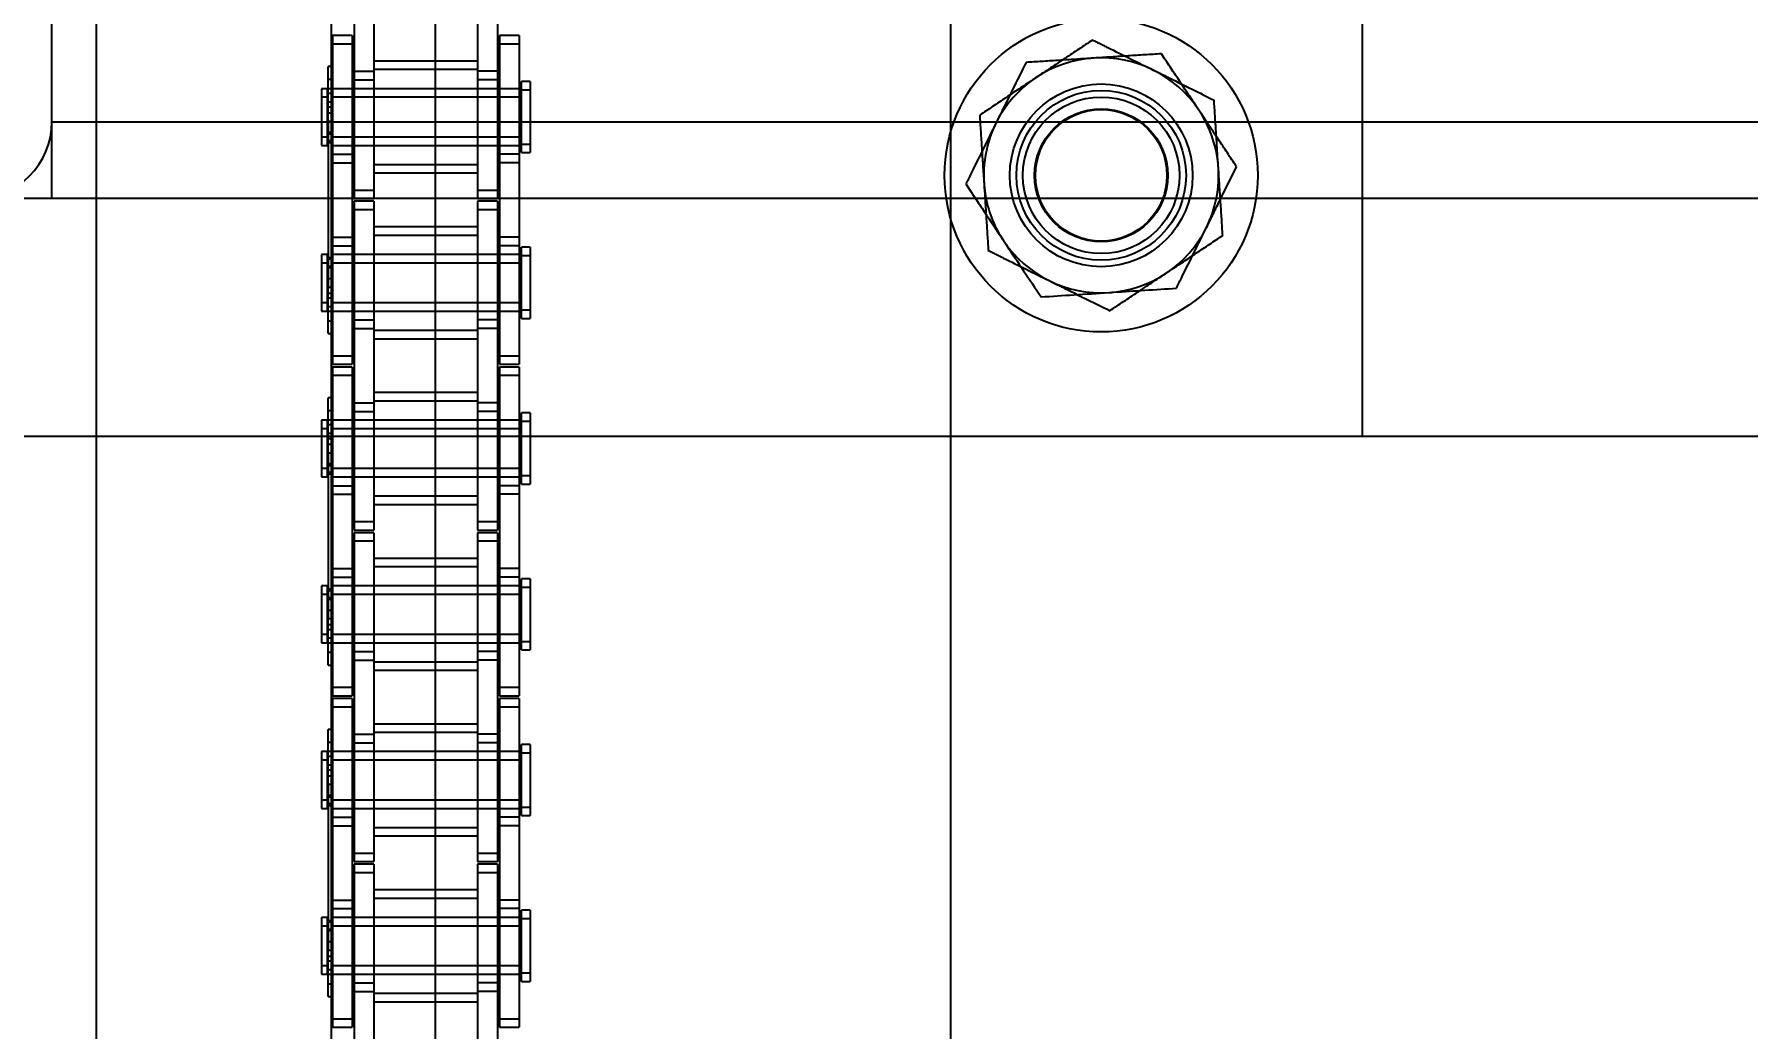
# Model space of a CAD drawing. Header units: metres. Extents: x 0 to 63075, y 0 to 44550.
# Drawn here: x 13773.7 to 13905, y 29087.2 to 29163.4 of the extents above; entities that cross this region are included whole.
import ezdxf

# ---------------------------------------------------------------- set-up
doc = ezdxf.new("R2010")
doc.units = ezdxf.units.M
doc.header["$LTSCALE"] = 75
doc.linetypes.add('HIDDEN2', pattern=[4.7625, 3.175, -1.5875])
for name, color, linetype in [('18_COTAS', 7, 'Continuous'), ('SDM', 7, 'Continuous'), ('SL4', 4, 'Continuous'), ('ST1', 7, 'HIDDEN2')]:
    doc.layers.add(name, color=color, linetype=linetype)
doc.styles.add('ROMANS', font='ROMANS.SHX')
doc.dimstyles.new('75___1-75', dxfattribs={"dimscale": 75, "dimtxt": 2.5, "dimasz": 2, "dimexe": 1.5, "dimexo": 1, "dimgap": 0.5, "dimtad": 1, "dimdec": 0, "dimzin": 12, "dimtxsty": 'ROMANS', "dimcen": 0, "dimclrd": 256, "dimclre": 256, "dimclrt": 3, "dimazin": 3, "dimtfac": 1, "dimtdec": 0, "dimtmove": 0, "dimatfit": 0, "dimfxl": 1, "dimlwd": -1, "dimlwe": -1, "dimarcsym": 0})

# ---------------------------------------------------------------- blocks, each defined once
blk = doc.blocks.new('*D27')
at = {"layer": '18_COTAS', "transparency": 16777216}
for p, q in [((12131.24, 27878.33), (12131.24, 30705.37)), ((13913.74, 30509.57), (13913.74, 30705.37)), ((11981.24, 30592.87), (11122.31, 30592.87)), ((13913.74, 30592.87), (12131.24, 30592.87)), ((14063.74, 30592.87), (14213.74, 30592.87))]:
    blk.add_line(p, q, dxfattribs=at)
for points in [[(11981.24, 30617.87), (11981.24, 30567.87), (12131.24, 30592.87)], [(14063.74, 30617.87), (14063.74, 30567.87), (13913.74, 30592.87)]]:
    blk.add_solid(points, dxfattribs=at)
at = {"layer": 'Defpoints', "color": 0, "transparency": 16777216}
for p in [(13913.74, 30592.87), (13913.74, 30434.57), (12131.24, 27803.33)]:
    blk.add_point(p, dxfattribs=at)
at = {"layer": '18_COTAS', "color": 3, "transparency": 16777216, "insert": (11476.78, 30724.12), "char_height": 187.5, "attachment_point": 5, "style": 'ROMANS'}
blk.add_mtext('1782', dxfattribs=at)
blk = doc.blocks.new('A$C429c7d53')
at = {"layer": 'SL4'}
for p, q in [((57.76, 1009.76), (57.76, 2334.74)), ((123.24, 1009.76), (123.24, 2334.74)), ((123.24, 2060.75), (262.76, 2060.75)), ((154.75, 2060.75), (154.75, 2042.5)), ((154.75, 2042.5), (123.24, 2042.5)), ((231.25, 2042.5), (154.75, 2042.5))]:
    blk.add_line(p, q, dxfattribs=at)
for start, end in [(191.2123, 213.6643), (333.6643, 348.7877), (213.6643, 273.6643), (273.6643, 333.6643)]:
    blk.add_arc((134.75, 2062.5), 9, start, end, dxfattribs=at)
for points, knots in [([(125.1, 2060.75), (125.33, 2060.41), (126.04, 2059.35), (126.77, 2058.25), (127.26, 2057.51)], [0, 0, 0, 0, 0.3237578, 1, 1, 1, 1]), ([(142.82, 2058.51), (142.99, 2058.86), (143.35, 2059.58), (143.7, 2060.3), (143.89, 2060.67)], [0, 0, 0, 0, 0.476871, 1, 1, 1, 1]), ([(127.26, 2057.51), (127.33, 2057.41), (127.84, 2056.63), (128.82, 2055.17), (129.7, 2053.85), (130.14, 2053.19)], [0, 0, 0, 0, 0.07009, 0.530784, 1, 1, 1, 1]), ([(140.51, 2053.85), (140.66, 2054.15), (141.41, 2055.66), (142.19, 2057.24), (142.82, 2058.51)], [0, 0, 0, 0, 0.196353, 1, 1, 1, 1]), ([(130.14, 2053.19), (130.98, 2053.24), (132.68, 2053.35), (134.44, 2053.46), (135.33, 2053.52)], [0, 0, 0, 0, 0.495458, 1, 1, 1, 1]), ([(135.33, 2053.52), (135.45, 2053.53), (136.38, 2053.59), (138.13, 2053.7), (139.71, 2053.8), (140.51, 2053.85)], [0, 0, 0, 0, 0.07009, 0.530784, 1, 1, 1, 1])]:
    blk.add_open_spline(points, degree=3, knots=knots, dxfattribs=at)
at = {"layer": 'ST1'}
for p, q in [((57.76, 1009.76), (57.76, 2334.74)), ((61, 2334.74), (61, 1009.76)), ((75.78, 1919.26), (75.78, 2142.5)), ((83.72, 2142.5), (83.72, 1919.26)), ((154.75, 2124.25), (154.75, 2060.75)), ((54.35, 2066.6), (54.35, 2112.05)), ((77.52, 2076.16), (77.52, 2069.81)), ((79.03, 2076.16), (79.03, 2069.81)), ((86.96, 2076.16), (86.96, 2069.81)), ((88.49, 2076.16), (88.49, 2069.81)), ((75.84, 2073.21), (75.84, 2072.56)), ((77.36, 2073.21), (75.84, 2073.21)), ((77.36, 2073.21), (77.36, 2072.56)), ((88.64, 2073.21), (88.64, 2072.56)), ((90.16, 2073.21), (88.64, 2073.21)), ((90.16, 2073.21), (90.16, 2072.56)), ((75.84, 2072.56), (75.84, 2063.46)), ((77.36, 2072.56), (75.84, 2072.56)), ((77.36, 2072.56), (77.36, 2063.46)), ((88.64, 2072.56), (88.64, 2063.46)), ((90.16, 2072.56), (88.64, 2072.56)), ((90.16, 2072.56), (90.16, 2063.46)), ((75.51, 2069.87), (75.51, 2070.84)), ((75.84, 2070.84), (75.51, 2070.84)), ((77.52, 2070.47), (79.03, 2070.47)), ((86.96, 2071.25), (79.03, 2071.25)), ((86.96, 2070.6), (79.03, 2070.6)), ((88.49, 2070.47), (86.96, 2070.47)), ((75, 2069.14), (75, 2068.48)), ((75.47, 2069.14), (75, 2069.14)), ((75.47, 2068.48), (75.47, 2069.14)), ((75.51, 2069.87), (75.84, 2069.87)), ((75.51, 2066.64), (75.51, 2069.87)), ((77.36, 2069.14), (75.51, 2069.14)), ((90.34, 2069.14), (75.84, 2069.14)), ((77.52, 2069.81), (79.03, 2069.81)), ((77.52, 2069.81), (77.52, 2060.72)), ((79.03, 2069.14), (77.52, 2069.14)), ((86.96, 2069.14), (79.03, 2069.14)), ((79.03, 2069.81), (79.03, 2060.72)), ((88.49, 2069.81), (86.96, 2069.81)), ((86.96, 2069.81), (86.96, 2060.72)), ((88.49, 2069.14), (86.96, 2069.14)), ((88.49, 2069.81), (88.49, 2060.72)), ((90.16, 2069.14), (88.64, 2069.14)), ((90.34, 2069.03), (90.34, 2069.69)), ((91, 2069.69), (90.34, 2069.69)), ((91, 2069.69), (91, 2069.03)), ((75, 2068.48), (75, 2064.79)), ((75.47, 2068.48), (75, 2068.48)), ((75.84, 2068.77), (75.47, 2068.77)), ((75.47, 2064.79), (75.47, 2068.48)), ((75.84, 2068.11), (75.47, 2068.11)), ((77.36, 2068.48), (75.84, 2068.48)), ((90.34, 2068.48), (75.84, 2068.48)), ((79.03, 2068.48), (77.52, 2068.48)), ((86.96, 2068.48), (79.03, 2068.48)), ((88.49, 2068.48), (86.96, 2068.48)), ((90.16, 2068.48), (88.64, 2068.48)), ((90.34, 2064.24), (90.34, 2069.03)), ((91, 2069.03), (90.34, 2069.03)), ((91, 2069.03), (91, 2064.24)), ((54.35, 2060.75), (54.35, 2066.6)), ((54.35, 2066.6), (331.65, 2066.6)), ((75.51, 2067.74), (75.84, 2067.74)), ((75.51, 2067.29), (75.84, 2067.29)), ((75.51, 2066.64), (75.51, 2053.94)), ((75.51, 2066.64), (75.84, 2066.64)), ((75, 2065.45), (75.47, 2065.45)), ((75.47, 2065.81), (75.84, 2065.81)), ((75.51, 2065.67), (75.84, 2065.67)), ((75.84, 2065.45), (77.36, 2065.45)), ((75.84, 2065.45), (90.34, 2065.45)), ((77.52, 2065.45), (79.03, 2065.45)), ((79.03, 2065.45), (86.96, 2065.45)), ((86.96, 2065.45), (88.49, 2065.45)), ((88.64, 2065.45), (90.16, 2065.45)), ((75, 2064.79), (75.47, 2064.79)), ((75.47, 2065.16), (75.84, 2065.16)), ((75.51, 2065.02), (75.84, 2065.02)), ((75.84, 2064.79), (77.36, 2064.79)), ((75.84, 2064.79), (90.34, 2064.79)), ((75.84, 2064.12), (77.36, 2064.12)), ((77.52, 2064.79), (79.03, 2064.79)), ((79.03, 2064.79), (86.96, 2064.79)), ((86.96, 2064.79), (88.49, 2064.79)), ((88.64, 2064.79), (90.16, 2064.79)), ((90.16, 2064.12), (88.64, 2064.12)), ((90.34, 2064.89), (91, 2064.89)), ((90.34, 2064.24), (91, 2064.24)), ((75.84, 2063.46), (77.36, 2063.46)), ((75.84, 2063.46), (75.84, 2057.11)), ((77.36, 2063.46), (77.36, 2057.11)), ((79.03, 2063.33), (86.96, 2063.33)), ((79.03, 2062.68), (86.96, 2062.68)), ((90.16, 2063.46), (88.64, 2063.46)), ((88.64, 2063.46), (88.64, 2057.11)), ((90.16, 2063.46), (90.16, 2057.11)), ((143.89, 2060.67), (145.12, 2063.16)), ((77.52, 2061.37), (79.03, 2061.37)), ((86.96, 2061.37), (88.49, 2061.37)), ((124.38, 2061.84), (125.1, 2060.75)), ((48.24, 2060.75), (123.24, 2060.75)), ((77.52, 2060.72), (79.03, 2060.72)), ((77.52, 2060.51), (77.52, 2059.86)), ((79.03, 2060.51), (77.52, 2060.51)), ((79.03, 2060.51), (79.03, 2059.86)), ((86.96, 2060.72), (88.49, 2060.72)), ((86.96, 2060.51), (86.96, 2059.86)), ((88.49, 2060.51), (86.96, 2060.51)), ((88.49, 2060.51), (88.49, 2059.86)), ((77.52, 2059.86), (77.52, 2050.76)), ((79.03, 2059.86), (77.52, 2059.86)), ((79.03, 2059.86), (79.03, 2050.76)), ((86.96, 2059.86), (86.96, 2050.76)), ((88.49, 2059.86), (86.96, 2059.86)), ((88.49, 2059.86), (88.49, 2050.76)), ((75.84, 2057.77), (77.36, 2057.77)), ((86.96, 2058.55), (79.03, 2058.55)), ((86.96, 2057.9), (79.03, 2057.9)), ((90.16, 2057.77), (88.64, 2057.77)), ((75, 2056.44), (75, 2055.78)), ((75.47, 2056.44), (75, 2056.44)), ((75.47, 2055.78), (75.47, 2056.44)), ((75.84, 2056.07), (75.47, 2056.07)), ((75.51, 2056.21), (75.84, 2056.21)), ((75.84, 2057.11), (77.36, 2057.11)), ((75.84, 2057.11), (75.84, 2048.02)), ((77.36, 2056.44), (75.84, 2056.44)), ((90.34, 2056.44), (75.84, 2056.44)), ((77.36, 2057.11), (77.36, 2048.02)), ((79.03, 2056.44), (77.52, 2056.44)), ((86.96, 2056.44), (79.03, 2056.44)), ((88.49, 2056.44), (86.96, 2056.44)), ((90.16, 2057.11), (88.64, 2057.11)), ((88.64, 2057.11), (88.64, 2048.02)), ((90.16, 2056.44), (88.64, 2056.44)), ((90.16, 2057.11), (90.16, 2048.02)), ((90.34, 2056.33), (90.34, 2056.99)), ((91, 2056.99), (90.34, 2056.99)), ((90.34, 2051.54), (90.34, 2056.33)), ((91, 2056.33), (90.34, 2056.33)), ((91, 2056.99), (91, 2056.33)), ((91, 2056.33), (91, 2051.54)), ((75, 2055.78), (75, 2052.09)), ((75.47, 2055.78), (75, 2055.78)), ((75.47, 2052.09), (75.47, 2055.78)), ((75.84, 2055.41), (75.47, 2055.41)), ((75.51, 2055.55), (75.84, 2055.55)), ((77.36, 2055.78), (75.84, 2055.78)), ((90.34, 2055.78), (75.84, 2055.78)), ((79.03, 2055.78), (77.52, 2055.78)), ((86.96, 2055.78), (79.03, 2055.78)), ((88.49, 2055.78), (86.96, 2055.78)), ((90.16, 2055.78), (88.64, 2055.78)), ((75.51, 2054.59), (75.84, 2054.59)), ((75.51, 2053.94), (75.84, 2053.94)), ((75.51, 2050.38), (75.51, 2053.94)), ((75.51, 2053.48), (75.84, 2053.48)), ((75, 2052.75), (75.47, 2052.75)), ((75, 2052.09), (75.47, 2052.09)), ((75.47, 2053.11), (75.84, 2053.11)), ((75.47, 2052.46), (75.84, 2052.46)), ((75.51, 2052.09), (77.36, 2052.09)), ((75.84, 2052.75), (77.36, 2052.75)), ((75.84, 2052.75), (90.34, 2052.75)), ((75.84, 2052.09), (90.34, 2052.09)), ((77.52, 2052.75), (79.03, 2052.75)), ((77.52, 2052.09), (79.03, 2052.09)), ((79.03, 2052.75), (86.96, 2052.75)), ((79.03, 2052.09), (86.96, 2052.09)), ((86.96, 2052.75), (88.49, 2052.75)), ((86.96, 2052.09), (88.49, 2052.09)), ((88.64, 2052.75), (90.16, 2052.75)), ((88.64, 2052.09), (90.16, 2052.09)), ((90.34, 2052.19), (91, 2052.19)), ((75.51, 2051.36), (75.84, 2051.36)), ((77.52, 2051.42), (79.03, 2051.42)), ((77.52, 2050.76), (79.03, 2050.76)), ((77.52, 2050.76), (77.52, 2044.41)), ((79.03, 2050.76), (79.03, 2044.41)), ((88.49, 2051.42), (86.96, 2051.42)), ((88.49, 2050.76), (86.96, 2050.76)), ((86.96, 2050.76), (86.96, 2044.41)), ((88.49, 2050.76), (88.49, 2044.41)), ((90.34, 2051.54), (91, 2051.54)), ((75.51, 2050.38), (75.84, 2050.38)), ((79.03, 2050.63), (86.96, 2050.63)), ((79.03, 2049.98), (86.96, 2049.98)), ((75.84, 2048.67), (77.36, 2048.67)), ((88.64, 2048.67), (90.16, 2048.67)), ((75.84, 2048.02), (77.36, 2048.02)), ((75.84, 2047.81), (75.84, 2047.16)), ((77.36, 2047.81), (75.84, 2047.81)), ((75.84, 2047.16), (75.84, 2038.06)), ((77.36, 2047.16), (75.84, 2047.16)), ((77.36, 2047.81), (77.36, 2047.16)), ((77.36, 2047.16), (77.36, 2038.06)), ((88.64, 2048.02), (90.16, 2048.02)), ((88.64, 2047.81), (88.64, 2047.16)), ((90.16, 2047.81), (88.64, 2047.81)), ((88.64, 2047.16), (88.64, 2038.06)), ((90.16, 2047.16), (88.64, 2047.16)), ((90.16, 2047.81), (90.16, 2047.16)), ((90.16, 2047.16), (90.16, 2038.06)), ((86.96, 2045.85), (79.03, 2045.85)), ((75.51, 2044.47), (75.51, 2045.44)), ((75.84, 2045.44), (75.51, 2045.44)), ((75.51, 2044.47), (75.84, 2044.47)), ((75.51, 2041.24), (75.51, 2044.47)), ((77.52, 2045.07), (79.03, 2045.07)), ((77.52, 2044.41), (79.03, 2044.41)), ((77.52, 2044.41), (77.52, 2035.32)), ((86.96, 2045.2), (79.03, 2045.2)), ((79.03, 2044.41), (79.03, 2035.32)), ((88.49, 2045.07), (86.96, 2045.07)), ((88.49, 2044.41), (86.96, 2044.41)), ((86.96, 2044.41), (86.96, 2035.32)), ((88.49, 2044.41), (88.49, 2035.32)), ((90.34, 2043.63), (90.34, 2044.29)), ((91, 2044.29), (90.34, 2044.29)), ((91, 2044.29), (91, 2043.63)), ((75, 2043.74), (75, 2043.08)), ((75.47, 2043.74), (75, 2043.74)), ((75, 2043.08), (75, 2039.39)), ((75.47, 2043.08), (75, 2043.08)), ((75.47, 2043.08), (75.47, 2043.74)), ((75.84, 2043.37), (75.47, 2043.37)), ((75.47, 2039.39), (75.47, 2043.08)), ((77.36, 2043.74), (75.51, 2043.74)), ((90.34, 2043.74), (75.84, 2043.74)), ((77.36, 2043.08), (75.84, 2043.08)), ((90.34, 2043.08), (75.84, 2043.08)), ((79.03, 2043.74), (77.52, 2043.74)), ((79.03, 2043.08), (77.52, 2043.08)), ((86.96, 2043.74), (79.03, 2043.74)), ((86.96, 2043.08), (79.03, 2043.08)), ((88.49, 2043.74), (86.96, 2043.74)), ((88.49, 2043.08), (86.96, 2043.08)), ((90.16, 2043.74), (88.64, 2043.74)), ((90.16, 2043.08), (88.64, 2043.08)), ((90.34, 2038.84), (90.34, 2043.63)), ((91, 2043.63), (90.34, 2043.63)), ((91, 2043.63), (91, 2038.84)), ((123.24, 2042.5), (48.24, 2042.5)), ((75.84, 2042.71), (75.47, 2042.71)), ((75.51, 2042.34), (75.84, 2042.34)), ((75.51, 2041.89), (75.84, 2041.89)), ((75.47, 2040.41), (75.84, 2040.41)), ((75.51, 2041.24), (75.84, 2041.24)), ((75.51, 2041.24), (75.51, 2028.54)), ((75.51, 2040.27), (75.84, 2040.27)), ((75, 2040.05), (75.47, 2040.05)), ((75, 2039.39), (75.47, 2039.39)), ((75.47, 2039.76), (75.84, 2039.76)), ((75.51, 2039.62), (75.84, 2039.62)), ((75.84, 2040.05), (77.36, 2040.05)), ((75.84, 2040.05), (90.34, 2040.05)), ((75.84, 2039.39), (77.36, 2039.39)), ((75.84, 2039.39), (90.34, 2039.39)), ((77.52, 2040.05), (79.03, 2040.05)), ((77.52, 2039.39), (79.03, 2039.39)), ((79.03, 2040.05), (86.96, 2040.05)), ((79.03, 2039.39), (86.96, 2039.39)), ((86.96, 2040.05), (88.49, 2040.05)), ((86.96, 2039.39), (88.49, 2039.39)), ((88.64, 2040.05), (90.16, 2040.05)), ((88.64, 2039.39), (90.16, 2039.39)), ((90.34, 2039.49), (91, 2039.49)), ((75.84, 2038.72), (77.36, 2038.72)), ((75.84, 2038.06), (77.36, 2038.06)), ((75.84, 2038.06), (75.84, 2031.71)), ((77.36, 2038.06), (77.36, 2031.71)), ((79.03, 2037.93), (86.96, 2037.93)), ((90.16, 2038.72), (88.64, 2038.72)), ((90.16, 2038.06), (88.64, 2038.06)), ((88.64, 2038.06), (88.64, 2031.71)), ((90.16, 2038.06), (90.16, 2031.71)), ((90.34, 2038.84), (91, 2038.84)), ((79.03, 2037.28), (86.96, 2037.28)), ((77.52, 2035.97), (79.03, 2035.97)), ((77.52, 2035.32), (79.03, 2035.32)), ((77.52, 2035.11), (77.52, 2034.46)), ((79.03, 2035.11), (77.52, 2035.11)), ((79.03, 2035.11), (79.03, 2034.46)), ((86.96, 2035.97), (88.49, 2035.97)), ((86.96, 2035.32), (88.49, 2035.32)), ((86.96, 2035.11), (86.96, 2034.46)), ((88.49, 2035.11), (86.96, 2035.11)), ((88.49, 2035.11), (88.49, 2034.46)), ((77.52, 2034.46), (77.52, 2025.36)), ((79.03, 2034.46), (77.52, 2034.46)), ((79.03, 2034.46), (79.03, 2025.36)), ((86.96, 2034.46), (86.96, 2025.36)), ((88.49, 2034.46), (86.96, 2034.46)), ((88.49, 2034.46), (88.49, 2025.36)), ((86.96, 2033.15), (79.03, 2033.15)), ((86.96, 2032.5), (79.03, 2032.5)), ((75.84, 2032.37), (77.36, 2032.37)), ((75.84, 2031.71), (77.36, 2031.71)), ((75.84, 2031.71), (75.84, 2022.62)), ((77.36, 2031.71), (77.36, 2022.62)), ((90.16, 2032.37), (88.64, 2032.37)), ((90.16, 2031.71), (88.64, 2031.71)), ((88.64, 2031.71), (88.64, 2022.62)), ((90.16, 2031.71), (90.16, 2022.62)), ((90.34, 2030.93), (90.34, 2031.59)), ((91, 2031.59), (90.34, 2031.59)), ((91, 2031.59), (91, 2030.93)), ((75, 2031.04), (75, 2030.38)), ((75.47, 2031.04), (75, 2031.04)), ((75, 2030.38), (75, 2026.69)), ((75.47, 2030.38), (75, 2030.38)), ((75.47, 2030.38), (75.47, 2031.04)), ((75.84, 2030.67), (75.47, 2030.67)), ((75.47, 2026.69), (75.47, 2030.38)), ((75.84, 2030.01), (75.47, 2030.01)), ((75.51, 2030.81), (75.84, 2030.81)), ((75.51, 2030.15), (75.84, 2030.15)), ((77.36, 2031.04), (75.84, 2031.04)), ((90.34, 2031.04), (75.84, 2031.04)), ((77.36, 2030.38), (75.84, 2030.38)), ((90.34, 2030.38), (75.84, 2030.38)), ((79.03, 2031.04), (77.52, 2031.04)), ((79.03, 2030.38), (77.52, 2030.38)), ((86.96, 2031.04), (79.03, 2031.04)), ((86.96, 2030.38), (79.03, 2030.38)), ((88.49, 2031.04), (86.96, 2031.04)), ((88.49, 2030.38), (86.96, 2030.38)), ((90.16, 2031.04), (88.64, 2031.04)), ((90.16, 2030.38), (88.64, 2030.38)), ((90.34, 2026.14), (90.34, 2030.93)), ((91, 2030.93), (90.34, 2030.93)), ((91, 2030.93), (91, 2026.14)), ((75.51, 2029.19), (75.84, 2029.19)), ((75.51, 2028.54), (75.84, 2028.54)), ((75.51, 2024.98), (75.51, 2028.54)), ((75, 2027.35), (75.47, 2027.35)), ((75.47, 2027.71), (75.84, 2027.71)), ((75.51, 2028.08), (75.84, 2028.08)), ((75.84, 2027.35), (77.36, 2027.35)), ((75.84, 2027.35), (90.34, 2027.35)), ((77.52, 2027.35), (79.03, 2027.35)), ((79.03, 2027.35), (86.96, 2027.35)), ((86.96, 2027.35), (88.49, 2027.35)), ((88.64, 2027.35), (90.16, 2027.35)), ((75, 2026.69), (75.47, 2026.69)), ((75.47, 2027.06), (75.84, 2027.06)), ((75.51, 2026.69), (77.36, 2026.69)), ((75.51, 2025.96), (75.84, 2025.96)), ((75.84, 2026.69), (90.34, 2026.69)), ((77.52, 2026.69), (79.03, 2026.69)), ((77.52, 2026.02), (79.03, 2026.02)), ((79.03, 2026.69), (86.96, 2026.69)), ((86.96, 2026.69), (88.49, 2026.69)), ((88.49, 2026.02), (86.96, 2026.02)), ((88.64, 2026.69), (90.16, 2026.69)), ((90.34, 2026.79), (91, 2026.79)), ((90.34, 2026.14), (91, 2026.14)), ((75.51, 2024.98), (75.84, 2024.98)), ((77.52, 2025.36), (79.03, 2025.36)), ((77.52, 2025.36), (77.52, 2019.01)), ((79.03, 2025.23), (86.96, 2025.23)), ((79.03, 2024.58), (86.96, 2024.58)), ((79.03, 2025.36), (79.03, 2019.01)), ((88.49, 2025.36), (86.96, 2025.36)), ((86.96, 2025.36), (86.96, 2019.01)), ((88.49, 2025.36), (88.49, 2019.01)), ((75.84, 2023.27), (77.36, 2023.27)), ((88.64, 2023.27), (90.16, 2023.27)), ((75.84, 2022.62), (77.36, 2022.62)), ((75.84, 2022.41), (75.84, 2021.76)), ((77.36, 2022.41), (75.84, 2022.41)), ((77.36, 2022.41), (77.36, 2021.76)), ((88.64, 2022.62), (90.16, 2022.62)), ((88.64, 2022.41), (88.64, 2021.76)), ((90.16, 2022.41), (88.64, 2022.41)), ((90.16, 2022.41), (90.16, 2021.76)), ((75.84, 2021.76), (75.84, 2012.66)), ((77.36, 2021.76), (75.84, 2021.76)), ((77.36, 2021.76), (77.36, 2012.66)), ((88.64, 2021.76), (88.64, 2012.66)), ((90.16, 2021.76), (88.64, 2021.76)), ((90.16, 2021.76), (90.16, 2012.66)), ((75.51, 2019.07), (75.51, 2020.04)), ((75.84, 2020.04), (75.51, 2020.04)), ((77.52, 2019.67), (79.03, 2019.67)), ((86.96, 2020.45), (79.03, 2020.45)), ((86.96, 2019.8), (79.03, 2019.8)), ((88.49, 2019.67), (86.96, 2019.67)), ((75, 2018.34), (75, 2017.68)), ((75.47, 2018.34), (75, 2018.34)), ((75.47, 2017.68), (75.47, 2018.34)), ((75.84, 2017.97), (75.47, 2017.97)), ((75.51, 2019.07), (75.84, 2019.07)), ((75.51, 2015.84), (75.51, 2019.07)), ((77.36, 2018.34), (75.51, 2018.34)), ((90.34, 2018.34), (75.84, 2018.34)), ((77.52, 2019.01), (79.03, 2019.01)), ((77.52, 2019.01), (77.52, 2009.92)), ((79.03, 2018.34), (77.52, 2018.34)), ((86.96, 2018.34), (79.03, 2018.34)), ((79.03, 2019.01), (79.03, 2009.92)), ((88.49, 2019.01), (86.96, 2019.01)), ((86.96, 2019.01), (86.96, 2009.92)), ((88.49, 2018.34), (86.96, 2018.34)), ((88.49, 2019.01), (88.49, 2009.92)), ((90.16, 2018.34), (88.64, 2018.34)), ((90.34, 2018.23), (90.34, 2018.89)), ((91, 2018.89), (90.34, 2018.89)), ((90.34, 2013.44), (90.34, 2018.23)), ((91, 2018.23), (90.34, 2018.23)), ((91, 2018.89), (91, 2018.23)), ((91, 2018.23), (91, 2013.44)), ((75, 2017.68), (75, 2013.99)), ((75.47, 2017.68), (75, 2017.68)), ((75.47, 2013.99), (75.47, 2017.68)), ((75.84, 2017.31), (75.47, 2017.31)), ((75.51, 2016.94), (75.84, 2016.94)), ((77.36, 2017.68), (75.84, 2017.68)), ((90.34, 2017.68), (75.84, 2017.68)), ((79.03, 2017.68), (77.52, 2017.68)), ((86.96, 2017.68), (79.03, 2017.68)), ((88.49, 2017.68), (86.96, 2017.68)), ((90.16, 2017.68), (88.64, 2017.68)), ((75.51, 2016.49), (75.84, 2016.49)), ((75.51, 2015.84), (75.51, 2003.14)), ((75.51, 2015.84), (75.84, 2015.84)), ((75, 2014.65), (75.47, 2014.65)), ((75.47, 2015.01), (75.84, 2015.01)), ((75.47, 2014.36), (75.84, 2014.36)), ((75.51, 2014.87), (75.84, 2014.87)), ((75.51, 2014.22), (75.84, 2014.22)), ((75.84, 2014.65), (77.36, 2014.65)), ((75.84, 2014.65), (90.34, 2014.65)), ((77.52, 2014.65), (79.03, 2014.65)), ((79.03, 2014.65), (86.96, 2014.65)), ((86.96, 2014.65), (88.49, 2014.65)), ((88.64, 2014.65), (90.16, 2014.65)), ((90.34, 2014.09), (91, 2014.09)), ((75, 2013.99), (75.47, 2013.99)), ((75.84, 2013.99), (77.36, 2013.99)), ((75.84, 2013.99), (90.34, 2013.99)), ((75.84, 2013.32), (77.36, 2013.32)), ((77.52, 2013.99), (79.03, 2013.99)), ((79.03, 2013.99), (86.96, 2013.99)), ((86.96, 2013.99), (88.49, 2013.99)), ((88.64, 2013.99), (90.16, 2013.99)), ((90.16, 2013.32), (88.64, 2013.32)), ((90.34, 2013.44), (91, 2013.44)), ((75.84, 2012.66), (77.36, 2012.66)), ((75.84, 2012.66), (75.84, 2006.31)), ((77.36, 2012.66), (77.36, 2006.31)), ((79.03, 2012.53), (86.96, 2012.53)), ((79.03, 2011.88), (86.96, 2011.88)), ((90.16, 2012.66), (88.64, 2012.66)), ((88.64, 2012.66), (88.64, 2006.31)), ((90.16, 2012.66), (90.16, 2006.31)), ((77.52, 2010.57), (79.03, 2010.57)), ((86.96, 2010.57), (88.49, 2010.57)), ((77.52, 2009.92), (79.03, 2009.92)), ((77.52, 2009.71), (77.52, 2009.06)), ((79.03, 2009.71), (77.52, 2009.71)), ((77.52, 2009.06), (77.52, 1999.96)), ((79.03, 2009.06), (77.52, 2009.06)), ((79.03, 2009.71), (79.03, 2009.06)), ((79.03, 2009.06), (79.03, 1999.96)), ((86.96, 2009.92), (88.49, 2009.92)), ((86.96, 2009.71), (86.96, 2009.06)), ((88.49, 2009.71), (86.96, 2009.71)), ((86.96, 2009.06), (86.96, 1999.96)), ((88.49, 2009.06), (86.96, 2009.06)), ((88.49, 2009.71), (88.49, 2009.06)), ((88.49, 2009.06), (88.49, 1999.96)), ((86.96, 2007.75), (79.03, 2007.75)), ((75.84, 2006.97), (77.36, 2006.97)), ((75.84, 2006.31), (77.36, 2006.31)), ((75.84, 2006.31), (75.84, 1997.22)), ((77.36, 2006.31), (77.36, 1997.22)), ((86.96, 2007.1), (79.03, 2007.1)), ((90.16, 2006.97), (88.64, 2006.97)), ((90.16, 2006.31), (88.64, 2006.31)), ((88.64, 2006.31), (88.64, 1997.22)), ((90.16, 2006.31), (90.16, 1997.22)), ((90.34, 2005.53), (90.34, 2006.19)), ((91, 2006.19), (90.34, 2006.19)), ((91, 2006.19), (91, 2005.53)), ((75, 2005.64), (75, 2004.98)), ((75.47, 2005.64), (75, 2005.64)), ((75, 2004.98), (75, 2001.29)), ((75.47, 2004.98), (75, 2004.98)), ((75.47, 2004.98), (75.47, 2005.64)), ((75.84, 2005.27), (75.47, 2005.27)), ((75.47, 2001.29), (75.47, 2004.98)), ((75.51, 2005.41), (75.84, 2005.41)), ((77.36, 2005.64), (75.84, 2005.64)), ((90.34, 2005.64), (75.84, 2005.64)), ((77.36, 2004.98), (75.84, 2004.98)), ((90.34, 2004.98), (75.84, 2004.98)), ((79.03, 2005.64), (77.52, 2005.64)), ((79.03, 2004.98), (77.52, 2004.98)), ((86.96, 2005.64), (79.03, 2005.64)), ((86.96, 2004.98), (79.03, 2004.98)), ((88.49, 2005.64), (86.96, 2005.64)), ((88.49, 2004.98), (86.96, 2004.98)), ((90.16, 2005.64), (88.64, 2005.64)), ((90.16, 2004.98), (88.64, 2004.98)), ((90.34, 2000.74), (90.34, 2005.53)), ((91, 2005.53), (90.34, 2005.53)), ((91, 2005.53), (91, 2000.74)), ((75.84, 2004.61), (75.47, 2004.61)), ((75.51, 2004.75), (75.84, 2004.75)), ((75.51, 2003.79), (75.84, 2003.79)), ((75.47, 2002.31), (75.84, 2002.31)), ((75.51, 2003.14), (75.84, 2003.14)), ((75.51, 1999.58), (75.51, 2003.14)), ((75.51, 2002.68), (75.84, 2002.68)), ((75, 2001.95), (75.47, 2001.95)), ((75, 2001.29), (75.47, 2001.29)), ((75.47, 2001.66), (75.84, 2001.66)), ((75.51, 2001.29), (77.36, 2001.29)), ((75.84, 2001.95), (77.36, 2001.95)), ((75.84, 2001.95), (90.34, 2001.95)), ((75.84, 2001.29), (90.34, 2001.29)), ((77.52, 2001.95), (79.03, 2001.95)), ((77.52, 2001.29), (79.03, 2001.29)), ((79.03, 2001.95), (86.96, 2001.95)), ((79.03, 2001.29), (86.96, 2001.29)), ((86.96, 2001.95), (88.49, 2001.95)), ((86.96, 2001.29), (88.49, 2001.29)), ((88.64, 2001.95), (90.16, 2001.95)), ((88.64, 2001.29), (90.16, 2001.29)), ((90.34, 2001.39), (91, 2001.39)), ((75.51, 2000.56), (75.84, 2000.56)), ((75.51, 1999.58), (75.84, 1999.58)), ((77.52, 2000.62), (79.03, 2000.62)), ((77.52, 1999.96), (79.03, 1999.96)), ((77.52, 1999.96), (77.52, 1993.61)), ((79.03, 1999.83), (86.96, 1999.83)), ((79.03, 1999.96), (79.03, 1993.61)), ((88.49, 2000.62), (86.96, 2000.62)), ((88.49, 1999.96), (86.96, 1999.96)), ((86.96, 1999.96), (86.96, 1993.61)), ((88.49, 1999.96), (88.49, 1993.61)), ((90.34, 2000.74), (91, 2000.74)), ((79.03, 1999.18), (86.96, 1999.18)), ((75.84, 1997.87), (77.36, 1997.87)), ((75.84, 1997.22), (77.36, 1997.22)), ((88.64, 1997.87), (90.16, 1997.87)), ((88.64, 1997.22), (90.16, 1997.22))]:
    blk.add_line(p, q, dxfattribs=at)
for radius in [12, 7, 6.5, 6, 5.1, 5.04]:
    blk.add_circle((134.75, 2062.5), radius, dxfattribs=at)
for centre, radius, start, end in [((134.75, 2062.5), 9, 93.6643, 153.6643), ((134.75, 2062.5), 9, 33.6643, 93.6643), ((48.5, 2066.6), 5.85, 270, 0), ((134.75, 2062.5), 9, 348.7877, 33.6643), ((134.75, 2062.5), 9, 153.6643, 191.2123)]:
    blk.add_arc(centre, radius, start, end, dxfattribs=at)
for points, knots in [([(134.09, 2072.87), (133.38, 2072.4), (131.97, 2071.46), (130.5, 2070.48), (129.76, 2069.99)], [0, 0, 0, 0, 0.495458, 1, 1, 1, 1]), ([(134.09, 2072.87), (134.48, 2072.68), (135.99, 2071.93), (137.57, 2071.15), (138.74, 2070.57)], [0, 0, 0, 0, 0.257551, 1, 1, 1, 1]), ([(139.36, 2071.81), (138.52, 2071.76), (136.82, 2071.65), (135.06, 2071.54), (134.17, 2071.48)], [0, 0, 0, 0, 0.495458, 1, 1, 1, 1]), ([(142.24, 2067.49), (142.17, 2067.59), (141.66, 2068.37), (140.68, 2069.83), (139.8, 2071.15), (139.36, 2071.81)], [0, 0, 0, 0, 0.07009, 0.530784, 1, 1, 1, 1]), ([(128.99, 2071.15), (128.4, 2069.95), (127.64, 2068.42), (126.86, 2066.84), (126.68, 2066.49)], [0, 0, 0, 0, 0.779636, 1, 1, 1, 1]), ([(134.17, 2071.48), (134.05, 2071.47), (133.12, 2071.41), (131.37, 2071.3), (129.79, 2071.2), (128.99, 2071.15)], [0, 0, 0, 0, 0.07009, 0.530784, 1, 1, 1, 1]), ([(138.74, 2070.57), (139.17, 2070.36), (140.74, 2069.58), (142.28, 2068.82), (143.4, 2068.26)], [0, 0, 0, 0, 0.268634, 1, 1, 1, 1]), ([(129.76, 2069.99), (129.66, 2069.92), (128.88, 2069.41), (127.42, 2068.43), (126.1, 2067.55), (125.44, 2067.11)], [0, 0, 0, 0, 0.07009, 0.530784, 1, 1, 1, 1]), ([(143.73, 2063.08), (143.72, 2063.2), (143.66, 2064.13), (143.55, 2065.88), (143.45, 2067.46), (143.4, 2068.26)], [0, 0, 0, 0, 0.07009, 0.530784, 1, 1, 1, 1]), ([(125.44, 2067.11), (125.49, 2066.27), (125.6, 2064.57), (125.71, 2062.81), (125.77, 2061.92)], [0, 0, 0, 0, 0.495458, 1, 1, 1, 1]), ([(145.12, 2063.16), (144.65, 2063.87), (143.71, 2065.28), (142.73, 2066.75), (142.24, 2067.49)], [0, 0, 0, 0, 0.495458, 1, 1, 1, 1]), ([(126.68, 2066.49), (126.06, 2065.23), (125.28, 2063.65), (124.53, 2062.13), (124.38, 2061.84)], [0, 0, 0, 0, 0.803647, 1, 1, 1, 1]), ([(144.06, 2057.89), (144.01, 2058.73), (143.9, 2060.43), (143.79, 2062.19), (143.73, 2063.08)], [0, 0, 0, 0, 0.495458, 1, 1, 1, 1]), ([(125.77, 2061.92), (125.78, 2061.8), (125.84, 2060.87), (125.95, 2059.12), (126.05, 2057.54), (126.1, 2056.74)], [0, 0, 0, 0, 0.07009, 0.530784, 1, 1, 1, 1]), ([(139.74, 2055.01), (139.84, 2055.08), (140.62, 2055.59), (142.08, 2056.57), (143.4, 2057.45), (144.06, 2057.89)], [0, 0, 0, 0, 0.07009, 0.530784, 1, 1, 1, 1]), ([(126.1, 2056.74), (126.49, 2056.55), (128.01, 2055.79), (129.59, 2055.01), (130.76, 2054.43)], [0, 0, 0, 0, 0.257551, 1, 1, 1, 1]), ([(135.41, 2052.13), (136.12, 2052.6), (137.53, 2053.54), (139, 2054.52), (139.74, 2055.01)], [0, 0, 0, 0, 0.495458, 1, 1, 1, 1]), ([(130.76, 2054.43), (131.18, 2054.22), (132.76, 2053.44), (134.29, 2052.68), (135.41, 2052.13)], [0, 0, 0, 0, 0.2686336, 1, 1, 1, 1])]:
    blk.add_open_spline(points, degree=3, knots=knots, dxfattribs=at)

msp = doc.modelspace()

# ---------------------------------------------------------------- block references
at = {"layer": 'SDM'}
msp.add_blockref('A$C429c7d53', (13720.74, 27090.07), dxfattribs=at)

# ---------------------------------------------------------------- dimensions: what is measured, and where the dimension line sits
at = {"layer": '18_COTAS'}
dim = msp.add_linear_dim(base=(13913.73996451, 30592.87116724), p1=(12131.23996451, 27803.3334565), p2=(13913.73996451, 30434.56595658), dimstyle='75___1-75', dxfattribs=at)
dim.commit()
dim.dimension.update_dxf_attribs({"geometry": '*D27', "text_midpoint": (11476.77567879, 30592.87116724), "dimtype": 160})

doc.saveas('drawing.dxf')
